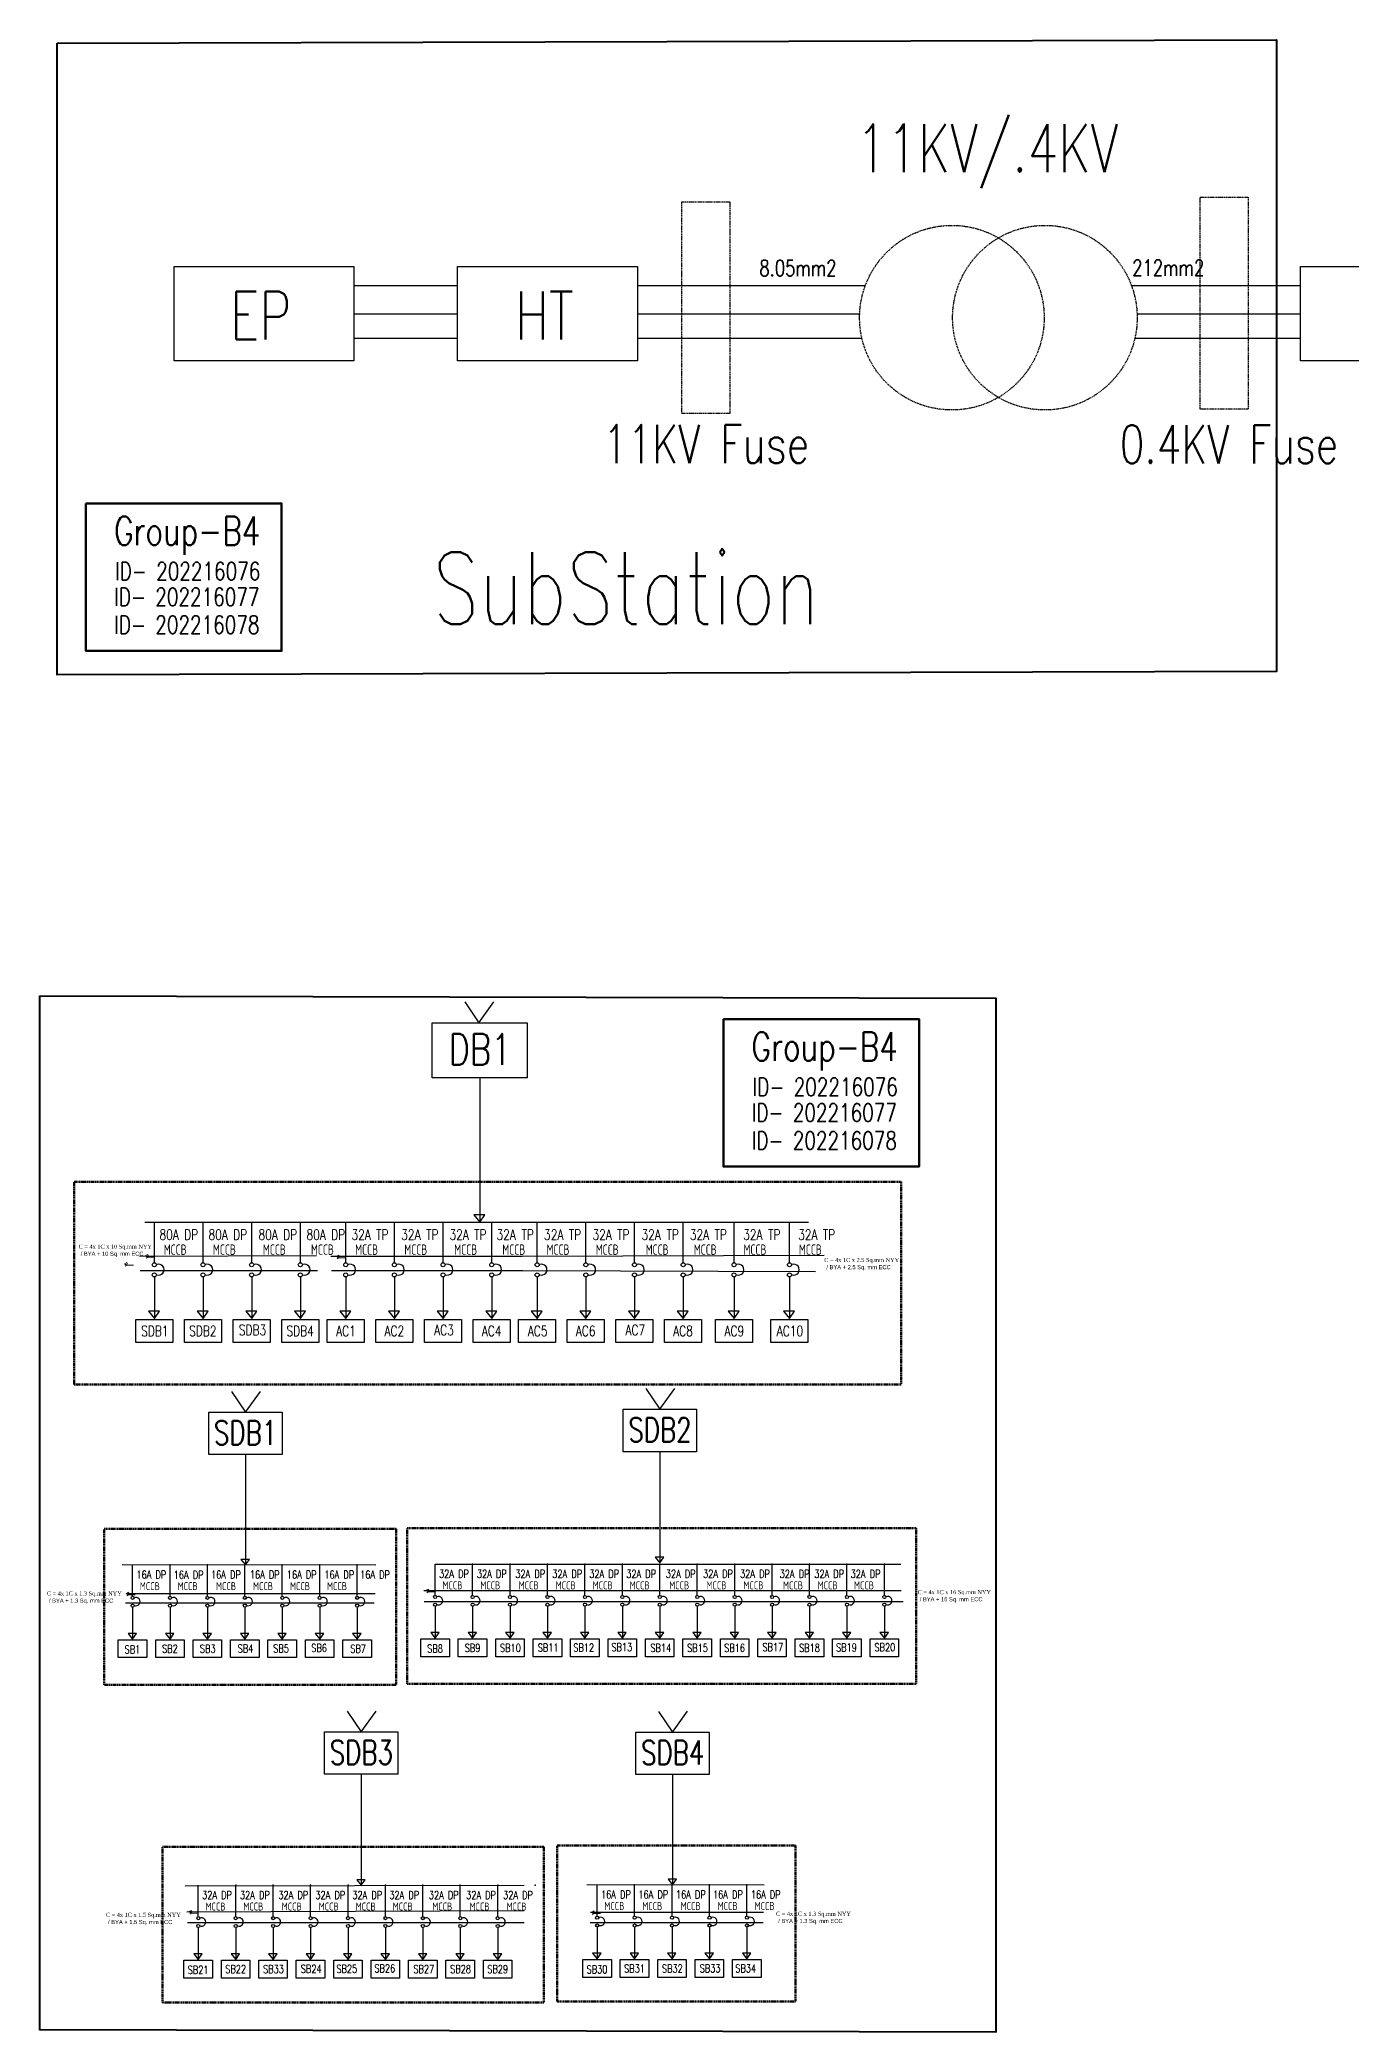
# Model space of a CAD drawing. Header units: inches. Extents: x 845 to 17085, y 908 to 10810.
# Drawn here: x 9294 to 13884, y 3839 to 10810 of the extents above; entities that cross this region are included whole.
import ezdxf
from ezdxf.enums import TextEntityAlignment as Align

# ---------------------------------------------------------------- set-up
doc = ezdxf.new("R2010")
doc.units = ezdxf.units.IN
doc.header["$LTSCALE"] = 15
doc.header["$MEASUREMENT"] = 0
doc.linetypes.add('DASHED2', pattern=[0.375, 0.25, -0.125])
for name, color, linetype, lineweight in [('ETEXT', 152, 'Continuous', 5), ('L-TXT', 255, 'Continuous', 9), ('LEVEL', 7, 'Continuous', 13), ('SLD', 140, 'Continuous', 9)]:
    doc.layers.add(name, color=color, linetype=linetype, lineweight=lineweight)
doc.layers.add('Text', color=255, linetype='Continuous')
doc.styles.add('JASIM', font='times.ttf')
doc.styles.get("Standard").update_dxf_attribs({"font": 'arial.ttf'})
doc.styles.add('STYLE3', font='romans.shx', dxfattribs={"width": 0.75})
doc.styles.add('Text', font='isocp3.shx', dxfattribs={"width": 0.75})

msp = doc.modelspace()

# ---------------------------------------------------------------- linework, layer by layer
at = {"layer": 'ETEXT', "color": 7, "lineweight": 5}
for p, q in [((9664.04, 6555.92), (9672.22, 6560.01)), ((10332.58, 6553.64), (10340.76, 6557.73)), ((9590.57, 6527.85), (9598.76, 6531.93)), ((9597.76, 6522.2), (9621.85, 6522.2)), ((9671.23, 6550.27), (9695.32, 6550.27)), ((10339.77, 6547.99), (10363.86, 6547.99)), ((9596.43, 5374.27), (9604.62, 5378.36)), ((9603.62, 5368.62), (9627.71, 5368.62)), ((10646.33, 5385.08), (10654.51, 5389.17)), ((10653.52, 5379.43), (10677.61, 5379.43)), ((9816.73, 4260.89), (9824.91, 4264.98)), ((9823.92, 4255.24), (9848.01, 4255.24)), ((11225.14, 4259.11), (11233.32, 4263.2)), ((11232.33, 4253.46), (11256.42, 4253.46))]:
    msp.add_line(p, q, dxfattribs=at)
for centre, radius, start, end in [((9682.23, 6571.67), 24.06, 220.892177, 242.802542), ((9663.75, 6555.95), 9.39, 288.722436, 25.578687), ((10350.76, 6569.39), 24.06, 220.892177, 242.802542), ((10332.29, 6553.67), 9.39, 288.722436, 25.578687), ((9608.76, 6543.6), 24.06, 220.892177, 242.802542), ((9590.29, 6527.88), 9.39, 288.722436, 25.578687), ((9614.62, 5390.02), 24.06, 220.892177, 242.802542), ((9596.15, 5374.3), 9.39, 288.722436, 25.578687), ((10664.52, 5400.83), 24.06, 220.892177, 242.802542), ((10646.04, 5385.12), 9.39, 288.722436, 25.578687), ((9834.92, 4276.64), 24.06, 220.892177, 242.802542), ((9816.44, 4260.92), 9.39, 288.722436, 25.578687), ((11243.33, 4274.86), 24.06, 220.892177, 242.802542), ((11224.85, 4259.15), 9.39, 288.722436, 25.578687)]:
    msp.add_arc(centre, radius, start, end, dxfattribs=at)
at = {"layer": 'LEVEL', "linetype": 'DASHED2', "lineweight": 60}
for points in [[(9414.73, 6814.19), (12308.92, 6814.19), (12308.92, 6105.66), (9414.73, 6105.66)], [(9519.6, 5599.46), (10541.77, 5599.46), (10541.77, 5054.44), (9519.6, 5054.44)], [(10579.86, 5602.7), (12361.37, 5602.7), (12361.37, 5057.68), (10579.86, 5057.68)], [(9723.09, 4487.75), (11058.01, 4487.75), (11058.01, 3942.73), (9723.09, 3942.73)], [(11105.32, 4491.52), (11939.23, 4491.52), (11939.23, 3946.5), (11105.32, 3946.5)]]:
    msp.add_lwpolyline(points, close=True, dxfattribs=at)
at = {"layer": 'SLD', "lineweight": 30}
for p, q in [((10393.68, 9950.23), (10756.43, 9950.23)), ((11386.01, 9950.23), (12183.45, 9950.23)), ((13114.83, 9950.23), (13706.6, 9950.23)), ((10393.68, 9851.81), (10756.43, 9851.81)), ((11386.01, 9851.81), (12163.66, 9851.81)), ((13134.62, 9851.81), (13706.6, 9851.81)), ((10393.68, 9766.52), (10756.43, 9766.52)), ((11386.01, 9766.52), (12171.4, 9766.52)), ((13126.87, 9766.52), (13706.6, 9766.52)), ((10781.28, 7443.69), (10830.14, 7371.1)), ((10830.14, 7371.1), (10882.67, 7444.19)), ((10833.87, 7178.33), (10833.87, 6673.39)), ((10851.82, 6699.05), (10813.29, 6699.05)), ((10813.29, 6699.05), (10833.87, 6673.39)), ((10833.87, 6673.39), (10851.82, 6699.05)), ((9661.11, 6673.39), (11984.41, 6673.39)), ((9694.93, 6531.05), (9694.93, 6673.39)), ((9865.25, 6531.05), (9865.25, 6673.39)), ((10035.57, 6531.05), (10035.57, 6673.39)), ((10205.89, 6531.05), (10205.89, 6673.39)), ((10266, 6673.39), (10287.7, 6673.39)), ((10364.78, 6531.05), (10364.78, 6673.39)), ((10535.1, 6531.05), (10535.1, 6673.39)), ((10705.42, 6531.05), (10705.42, 6673.39)), ((10875.74, 6531.05), (10875.74, 6673.39)), ((11034.87, 6531.05), (11034.87, 6673.39)), ((11205.19, 6531.05), (11205.19, 6673.39)), ((11375.51, 6531.05), (11375.51, 6673.39)), ((11545.83, 6531.05), (11545.83, 6673.39)), ((11724.05, 6531.05), (11724.05, 6673.39)), ((11917.95, 6531.05), (11917.95, 6673.39)), ((9642.84, 6553.6), (10262.45, 6556.29)), ((10312.7, 6553.6), (10981, 6553.59)), ((10982.79, 6553.6), (12039.03, 6558.19)), ((9645.27, 6503.91), (10266, 6503.91)), ((10315.12, 6503.91), (10983.97, 6503.91)), ((10985.21, 6503.91), (12008.74, 6500.66)), ((9694.93, 6481.52), (9694.93, 6336.25)), ((9865.25, 6481.52), (9865.25, 6336.25)), ((10035.57, 6481.52), (10035.57, 6336.25)), ((10205.89, 6481.52), (10205.89, 6336.25)), ((10364.78, 6481.52), (10364.78, 6336.25)), ((10535.1, 6481.52), (10535.1, 6336.25)), ((10705.42, 6481.52), (10705.42, 6336.25)), ((10875.74, 6481.52), (10875.74, 6336.25)), ((11034.87, 6481.52), (11034.87, 6336.25)), ((11205.19, 6481.52), (11205.19, 6336.25)), ((11375.51, 6481.52), (11375.51, 6336.25)), ((11545.83, 6481.52), (11545.83, 6336.25)), ((11724.05, 6481.52), (11724.05, 6336.25)), ((11917.95, 6481.52), (11917.95, 6336.25)), ((9712.88, 6361.91), (9674.34, 6361.91)), ((9674.34, 6361.91), (9694.93, 6336.25)), ((9694.93, 6336.25), (9712.88, 6361.91)), ((9883.2, 6361.91), (9844.66, 6361.91)), ((9844.66, 6361.91), (9865.25, 6336.25)), ((9865.25, 6336.25), (9883.2, 6361.91)), ((10053.52, 6361.91), (10014.98, 6361.91)), ((10014.98, 6361.91), (10035.57, 6336.25)), ((10035.57, 6336.25), (10053.52, 6361.91)), ((10223.84, 6361.91), (10185.3, 6361.91)), ((10185.3, 6361.91), (10205.89, 6336.25)), ((10205.89, 6336.25), (10223.84, 6361.91)), ((10382.73, 6361.91), (10344.2, 6361.91)), ((10344.2, 6361.91), (10364.78, 6336.25)), ((10364.78, 6336.25), (10382.73, 6361.91)), ((10553.05, 6361.91), (10514.52, 6361.91)), ((10514.52, 6361.91), (10535.1, 6336.25)), ((10535.1, 6336.25), (10553.05, 6361.91)), ((10723.37, 6361.91), (10684.84, 6361.91)), ((10684.84, 6361.91), (10705.42, 6336.25)), ((10705.42, 6336.25), (10723.37, 6361.91)), ((10893.69, 6361.91), (10855.16, 6361.91)), ((10855.16, 6361.91), (10875.74, 6336.25)), ((10875.74, 6336.25), (10893.69, 6361.91)), ((11052.82, 6361.91), (11014.29, 6361.91)), ((11014.29, 6361.91), (11034.87, 6336.25)), ((11034.87, 6336.25), (11052.82, 6361.91)), ((11223.14, 6361.91), (11184.61, 6361.91)), ((11184.61, 6361.91), (11205.19, 6336.25)), ((11205.19, 6336.25), (11223.14, 6361.91)), ((11393.46, 6361.91), (11354.93, 6361.91)), ((11354.93, 6361.91), (11375.51, 6336.25)), ((11375.51, 6336.25), (11393.46, 6361.91)), ((11563.78, 6361.91), (11525.25, 6361.91)), ((11525.25, 6361.91), (11545.83, 6336.25)), ((11545.83, 6336.25), (11563.78, 6361.91)), ((11742, 6361.91), (11703.46, 6361.91)), ((11703.46, 6361.91), (11724.05, 6336.25)), ((11724.05, 6336.25), (11742, 6361.91)), ((11935.9, 6361.91), (11897.37, 6361.91)), ((11897.37, 6361.91), (11917.95, 6336.25)), ((11917.95, 6336.25), (11935.9, 6361.91)), ((9964.79, 6080.51), (10013.65, 6007.93)), ((10013.65, 6007.93), (10066.17, 6081.02)), ((11415.2, 6090.79), (11464.06, 6018.2)), ((11464.06, 6018.2), (11516.59, 6091.29)), ((10013.65, 5859.64), (10013.65, 5473.56)), ((11464.06, 5869.92), (11464.06, 5481.5)), ((9582.76, 5474.67), (10469.89, 5473.56)), ((9618.72, 5364.07), (9618.72, 5473.56)), ((9749.74, 5364.07), (9749.74, 5473.56)), ((9880.75, 5364.07), (9880.75, 5473.56)), ((10027.45, 5493.3), (9997.81, 5493.3)), ((9997.81, 5493.3), (10013.65, 5473.56)), ((10011.77, 5364.07), (10011.77, 5473.56)), ((10013.65, 5473.56), (10027.45, 5493.3)), ((10142.78, 5364.07), (10142.78, 5473.56)), ((10273.8, 5364.07), (10273.8, 5473.56)), ((10404.81, 5364.07), (10404.81, 5473.56)), ((10677.97, 5476.49), (12307.86, 5476.49)), ((10677.97, 5367), (10677.97, 5476.49)), ((10808.99, 5367), (10808.99, 5476.49)), ((10940, 5367), (10940, 5476.49)), ((11071.02, 5367), (11071.02, 5476.49)), ((11202.03, 5367), (11202.03, 5476.49)), ((11333.05, 5367), (11333.05, 5476.49)), ((11477.87, 5501.24), (11448.23, 5501.24)), ((11448.23, 5501.24), (11464.06, 5481.5)), ((11464.06, 5481.5), (11477.87, 5501.24)), ((11464.06, 5367), (11464.06, 5476.49)), ((11595.08, 5367), (11595.08, 5476.49)), ((11726.09, 5367), (11726.09, 5476.49)), ((11857.11, 5367), (11857.11, 5476.49)), ((11988.12, 5367), (11988.12, 5476.49)), ((12119.14, 5367), (12119.14, 5476.49)), ((12250.15, 5367), (12250.15, 5476.49)), ((9597.01, 5373.72), (10467.65, 5373.72)), ((10637.91, 5384.35), (12308.63, 5384.35)), ((9594.11, 5341.51), (10464.75, 5341.51)), ((9618.72, 5325.97), (9618.72, 5214.22)), ((9749.74, 5325.97), (9749.74, 5214.22)), ((9880.75, 5325.97), (9880.75, 5214.22)), ((10011.77, 5325.97), (10011.77, 5214.22)), ((10142.78, 5325.97), (10142.78, 5214.22)), ((10273.8, 5325.97), (10273.8, 5214.22)), ((10404.81, 5325.97), (10404.81, 5214.22)), ((10639.77, 5346.12), (12315.5, 5346.12)), ((10677.97, 5328.9), (10677.97, 5217.16)), ((10808.99, 5328.9), (10808.99, 5217.16)), ((10940, 5328.9), (10940, 5217.16)), ((11071.02, 5328.9), (11071.02, 5217.16)), ((11202.03, 5328.9), (11202.03, 5217.16)), ((11333.05, 5328.9), (11333.05, 5217.16)), ((11464.06, 5328.9), (11464.06, 5217.16)), ((11595.08, 5328.9), (11595.08, 5217.16)), ((11726.09, 5328.9), (11726.09, 5217.16)), ((11857.11, 5328.9), (11857.11, 5217.16)), ((11988.12, 5328.9), (11988.12, 5217.16)), ((12119.14, 5328.9), (12119.14, 5217.16)), ((12250.15, 5328.9), (12250.15, 5217.16)), ((9632.53, 5233.97), (9602.89, 5233.97)), ((9602.89, 5233.97), (9618.72, 5214.22)), ((9618.72, 5214.22), (9632.53, 5233.97)), ((9763.55, 5233.97), (9733.9, 5233.97)), ((9733.9, 5233.97), (9749.74, 5214.22)), ((9749.74, 5214.22), (9763.55, 5233.97)), ((9894.56, 5233.97), (9864.92, 5233.97)), ((9864.92, 5233.97), (9880.75, 5214.22)), ((9880.75, 5214.22), (9894.56, 5233.97)), ((10025.58, 5233.97), (9995.93, 5233.97)), ((9995.93, 5233.97), (10011.77, 5214.22)), ((10011.77, 5214.22), (10025.58, 5233.97)), ((10156.59, 5233.97), (10126.95, 5233.97)), ((10126.95, 5233.97), (10142.78, 5214.22)), ((10142.78, 5214.22), (10156.59, 5233.97)), ((10287.61, 5233.97), (10257.97, 5233.97)), ((10257.97, 5233.97), (10273.8, 5214.22)), ((10273.8, 5214.22), (10287.61, 5233.97)), ((10418.62, 5233.97), (10388.98, 5233.97)), ((10388.98, 5233.97), (10404.81, 5214.22)), ((10404.81, 5214.22), (10418.62, 5233.97)), ((10691.78, 5236.9), (10662.14, 5236.9)), ((10662.14, 5236.9), (10677.97, 5217.16)), ((10677.97, 5217.16), (10691.78, 5236.9)), ((10822.79, 5236.9), (10793.15, 5236.9)), ((10793.15, 5236.9), (10808.99, 5217.16)), ((10808.99, 5217.16), (10822.79, 5236.9)), ((10953.81, 5236.9), (10924.17, 5236.9)), ((10924.17, 5236.9), (10940, 5217.16)), ((10940, 5217.16), (10953.81, 5236.9)), ((11084.82, 5236.9), (11055.18, 5236.9)), ((11055.18, 5236.9), (11071.02, 5217.16)), ((11071.02, 5217.16), (11084.82, 5236.9)), ((11215.84, 5236.9), (11186.2, 5236.9)), ((11186.2, 5236.9), (11202.03, 5217.16)), ((11202.03, 5217.16), (11215.84, 5236.9)), ((11346.86, 5236.9), (11317.21, 5236.9)), ((11317.21, 5236.9), (11333.05, 5217.16)), ((11333.05, 5217.16), (11346.86, 5236.9)), ((11477.87, 5236.9), (11448.23, 5236.9)), ((11448.23, 5236.9), (11464.06, 5217.16)), ((11464.06, 5217.16), (11477.87, 5236.9)), ((11608.89, 5236.9), (11579.24, 5236.9)), ((11579.24, 5236.9), (11595.08, 5217.16)), ((11595.08, 5217.16), (11608.89, 5236.9)), ((11739.9, 5236.9), (11710.26, 5236.9)), ((11710.26, 5236.9), (11726.09, 5217.16)), ((11726.09, 5217.16), (11739.9, 5236.9)), ((11870.92, 5236.9), (11841.27, 5236.9)), ((11841.27, 5236.9), (11857.11, 5217.16)), ((11857.11, 5217.16), (11870.92, 5236.9)), ((12001.93, 5236.9), (11972.29, 5236.9)), ((11972.29, 5236.9), (11988.12, 5217.16)), ((11988.12, 5217.16), (12001.93, 5236.9)), ((12132.95, 5236.9), (12103.3, 5236.9)), ((12103.3, 5236.9), (12119.14, 5217.16)), ((12119.14, 5217.16), (12132.95, 5236.9)), ((12263.96, 5236.9), (12234.32, 5236.9)), ((12234.32, 5236.9), (12250.15, 5217.16)), ((12250.15, 5217.16), (12263.96, 5236.9)), ((10370.19, 4961.86), (10419.04, 4889.27)), ((10419.04, 4889.27), (10471.57, 4962.36)), ((11459.86, 4961.22), (11508.72, 4888.63)), ((11508.72, 4888.63), (11561.25, 4961.72)), ((10419.04, 4740.99), (10419.04, 4352.57)), ((11508.72, 4740.35), (11508.72, 4354.27)), ((9802.42, 4350.66), (10989.43, 4352.57)), ((9848.66, 4243.08), (9848.66, 4352.57)), ((9979.68, 4243.08), (9979.68, 4352.57)), ((10110.69, 4243.08), (10110.69, 4352.57)), ((10241.71, 4243.08), (10241.71, 4352.57)), ((10372.72, 4243.08), (10372.72, 4352.57)), ((10432.85, 4372.31), (10403.21, 4372.31)), ((10403.21, 4372.31), (10419.04, 4352.57)), ((10419.04, 4352.57), (10432.85, 4372.31)), ((10503.74, 4243.08), (10503.74, 4352.57)), ((10634.75, 4243.08), (10634.75, 4352.57)), ((10765.77, 4243.08), (10765.77, 4352.57)), ((10896.78, 4243.08), (10896.78, 4352.57)), ((11208.85, 4355.37), (11829.33, 4354.6)), ((11244.81, 4244.77), (11244.81, 4354.27)), ((11375.83, 4244.77), (11375.83, 4354.27)), ((11522.53, 4374.01), (11492.89, 4374.01)), ((11492.89, 4374.01), (11508.72, 4354.27)), ((11506.84, 4244.77), (11506.84, 4354.27)), ((11508.72, 4354.27), (11522.53, 4374.01)), ((11637.86, 4244.77), (11637.86, 4354.27)), ((11768.87, 4244.77), (11768.87, 4354.27)), ((9808.6, 4260.42), (10989.42, 4264.43)), ((11221.61, 4258.13), (11826.89, 4258.13)), ((9810.46, 4222.2), (10989.43, 4222.2)), ((9848.66, 4204.98), (9848.66, 4093.23)), ((9979.68, 4204.98), (9979.68, 4093.23)), ((10110.69, 4204.98), (10110.69, 4093.23)), ((10241.71, 4204.98), (10241.71, 4093.23)), ((10372.72, 4204.98), (10372.72, 4093.23)), ((10503.74, 4204.98), (10503.74, 4093.23)), ((10634.75, 4204.98), (10634.75, 4093.23)), ((10765.77, 4204.98), (10765.77, 4093.23)), ((10896.78, 4204.98), (10896.78, 4093.23)), ((11220.2, 4222.22), (11825.48, 4222.22)), ((11244.81, 4206.68), (11244.81, 4094.93)), ((11375.83, 4206.68), (11375.83, 4094.93)), ((11506.84, 4206.68), (11506.84, 4094.93)), ((11637.86, 4206.68), (11637.86, 4094.93)), ((11768.87, 4206.68), (11768.87, 4094.93)), ((11258.62, 4114.67), (11228.98, 4114.67)), ((11228.98, 4114.67), (11244.81, 4094.93)), ((11244.81, 4094.93), (11258.62, 4114.67)), ((11389.64, 4114.67), (11359.99, 4114.67)), ((11359.99, 4114.67), (11375.83, 4094.93)), ((11375.83, 4094.93), (11389.64, 4114.67)), ((11520.65, 4114.67), (11491.01, 4114.67)), ((11491.01, 4114.67), (11506.84, 4094.93)), ((11506.84, 4094.93), (11520.65, 4114.67)), ((11651.67, 4114.67), (11622.02, 4114.67)), ((11622.02, 4114.67), (11637.86, 4094.93)), ((11637.86, 4094.93), (11651.67, 4114.67)), ((11782.68, 4114.67), (11753.04, 4114.67)), ((11753.04, 4114.67), (11768.87, 4094.93)), ((11768.87, 4094.93), (11782.68, 4114.67)), ((9862.47, 4112.97), (9832.83, 4112.97)), ((9832.83, 4112.97), (9848.66, 4093.23)), ((9848.66, 4093.23), (9862.47, 4112.97)), ((9993.48, 4112.97), (9963.84, 4112.97)), ((9963.84, 4112.97), (9979.68, 4093.23)), ((9979.68, 4093.23), (9993.48, 4112.97)), ((10124.5, 4112.97), (10094.86, 4112.97)), ((10094.86, 4112.97), (10110.69, 4093.23)), ((10110.69, 4093.23), (10124.5, 4112.97)), ((10255.52, 4112.97), (10225.87, 4112.97)), ((10225.87, 4112.97), (10241.71, 4093.23)), ((10241.71, 4093.23), (10255.52, 4112.97)), ((10386.53, 4112.97), (10356.89, 4112.97)), ((10356.89, 4112.97), (10372.72, 4093.23)), ((10372.72, 4093.23), (10386.53, 4112.97)), ((10517.55, 4112.97), (10487.9, 4112.97)), ((10487.9, 4112.97), (10503.74, 4093.23)), ((10503.74, 4093.23), (10517.55, 4112.97)), ((10648.56, 4112.97), (10618.92, 4112.97)), ((10618.92, 4112.97), (10634.75, 4093.23)), ((10634.75, 4093.23), (10648.56, 4112.97)), ((10779.58, 4112.97), (10749.93, 4112.97)), ((10749.93, 4112.97), (10765.77, 4093.23)), ((10765.77, 4093.23), (10779.58, 4112.97)), ((10910.59, 4112.97), (10880.95, 4112.97)), ((10880.95, 4112.97), (10896.78, 4093.23)), ((10896.78, 4093.23), (10910.59, 4112.97))]:
    msp.add_line(p, q, dxfattribs=at)
at = {"layer": 'SLD', "lineweight": 40}
for points in [[(9354.61, 10798.41), (13622.38, 10810.29), (13622.38, 8600.56), (9354.61, 8588.68)], [(9294.12, 7465.52), (12639.68, 7456.96), (12639.68, 3838.81), (9294.12, 3847.37)]]:
    msp.add_lwpolyline(points, close=True, dxfattribs=at)
at = {"layer": 'SLD', "linetype": 'DASHED2', "lineweight": 30}
for points in [[(13354.93, 10259.75), (13523, 10259.75), (13523, 9518.4), (13354.93, 9518.4)], [(11541.58, 10243.84), (11709.65, 10243.84), (11709.65, 9502.49), (11541.58, 9502.49)]]:
    msp.add_lwpolyline(points, close=True, dxfattribs=at)
at = {"layer": 'SLD', "lineweight": 30}
for points in [[(9764.1, 10017.01), (10393.68, 10017.01), (10393.68, 9686.6), (9764.1, 9686.6)], [(10756.43, 10017.01), (11386.01, 10017.01), (11386.01, 9686.6), (10756.43, 9686.6)], [(13706.6, 10017.01), (14336.19, 10017.01), (14336.19, 9686.6), (13706.6, 9686.6)], [(10667.37, 7371.1), (11000.38, 7371.1), (11000.38, 7178.33), (10667.37, 7178.33)], [(9629.83, 6333.08), (9759.56, 6333.08), (9759.56, 6251.81), (9629.83, 6251.81)], [(9800.15, 6333.08), (9929.88, 6333.08), (9929.88, 6251.81), (9800.15, 6251.81)], [(9970.47, 6333.08), (10100.2, 6333.08), (10100.2, 6251.81), (9970.47, 6251.81)], [(10140.79, 6333.08), (10270.52, 6333.08), (10270.52, 6251.81), (10140.79, 6251.81)], [(10299.68, 6333.08), (10429.42, 6333.08), (10429.42, 6251.81), (10299.68, 6251.81)], [(10470, 6333.08), (10599.74, 6333.08), (10599.74, 6251.81), (10470, 6251.81)], [(10640.32, 6333.08), (10770.06, 6333.08), (10770.06, 6251.81), (10640.32, 6251.81)], [(10810.64, 6333.08), (10940.38, 6333.08), (10940.38, 6251.81), (10810.64, 6251.81)], [(10969.77, 6333.08), (11099.51, 6333.08), (11099.51, 6251.81), (10969.77, 6251.81)], [(11140.09, 6333.08), (11269.83, 6333.08), (11269.83, 6251.81), (11140.09, 6251.81)], [(11310.41, 6333.08), (11440.15, 6333.08), (11440.15, 6251.81), (11310.41, 6251.81)], [(11480.73, 6333.08), (11610.47, 6333.08), (11610.47, 6251.81), (11480.73, 6251.81)], [(11658.95, 6333.08), (11788.68, 6333.08), (11788.68, 6251.81), (11658.95, 6251.81)], [(11852.85, 6333.08), (11982.59, 6333.08), (11982.59, 6251.81), (11852.85, 6251.81)], [(9885.56, 6007.93), (10141.73, 6007.93), (10141.73, 5859.64), (9885.56, 5859.64)], [(11335.98, 6018.2), (11592.14, 6018.2), (11592.14, 5869.92), (11335.98, 5869.92)], [(9568.61, 5211.79), (9668.4, 5211.79), (9668.4, 5149.28), (9568.61, 5149.28)], [(9699.62, 5211.79), (9799.42, 5211.79), (9799.42, 5149.28), (9699.62, 5149.28)], [(9830.64, 5211.79), (9930.43, 5211.79), (9930.43, 5149.28), (9830.64, 5149.28)], [(9961.65, 5211.79), (10061.45, 5211.79), (10061.45, 5149.28), (9961.65, 5149.28)], [(10092.67, 5211.79), (10192.46, 5211.79), (10192.46, 5149.28), (10092.67, 5149.28)], [(10223.68, 5211.79), (10323.48, 5211.79), (10323.48, 5149.28), (10223.68, 5149.28)], [(10354.7, 5211.79), (10454.5, 5211.79), (10454.5, 5149.28), (10354.7, 5149.28)], [(10627.85, 5214.72), (10727.65, 5214.72), (10727.65, 5152.21), (10627.85, 5152.21)], [(10758.87, 5214.72), (10858.67, 5214.72), (10858.67, 5152.21), (10758.87, 5152.21)], [(10889.89, 5214.72), (10989.68, 5214.72), (10989.68, 5152.21), (10889.89, 5152.21)], [(11020.9, 5214.72), (11120.7, 5214.72), (11120.7, 5152.21), (11020.9, 5152.21)], [(11151.92, 5214.72), (11251.71, 5214.72), (11251.71, 5152.21), (11151.92, 5152.21)], [(11282.93, 5214.72), (11382.73, 5214.72), (11382.73, 5152.21), (11282.93, 5152.21)], [(11413.95, 5214.72), (11513.74, 5214.72), (11513.74, 5152.21), (11413.95, 5152.21)], [(11544.96, 5214.72), (11644.76, 5214.72), (11644.76, 5152.21), (11544.96, 5152.21)], [(11675.98, 5214.72), (11775.77, 5214.72), (11775.77, 5152.21), (11675.98, 5152.21)], [(11806.99, 5214.72), (11906.79, 5214.72), (11906.79, 5152.21), (11806.99, 5152.21)], [(11938.01, 5214.72), (12037.8, 5214.72), (12037.8, 5152.21), (11938.01, 5152.21)], [(12069.02, 5214.72), (12168.82, 5214.72), (12168.82, 5152.21), (12069.02, 5152.21)], [(12200.04, 5214.72), (12299.83, 5214.72), (12299.83, 5152.21), (12200.04, 5152.21)], [(10290.96, 4889.27), (10547.13, 4889.27), (10547.13, 4740.99), (10290.96, 4740.99)], [(11380.64, 4888.63), (11636.8, 4888.63), (11636.8, 4740.35), (11380.64, 4740.35)], [(9798.54, 4090.8), (9898.34, 4090.8), (9898.34, 4028.28), (9798.54, 4028.28)], [(9929.56, 4090.8), (10029.36, 4090.8), (10029.36, 4028.28), (9929.56, 4028.28)], [(10060.58, 4090.8), (10160.37, 4090.8), (10160.37, 4028.28), (10060.58, 4028.28)], [(10191.59, 4090.8), (10291.39, 4090.8), (10291.39, 4028.28), (10191.59, 4028.28)], [(10322.61, 4090.8), (10422.4, 4090.8), (10422.4, 4028.28), (10322.61, 4028.28)], [(10453.62, 4090.8), (10553.42, 4090.8), (10553.42, 4028.28), (10453.62, 4028.28)], [(10584.64, 4090.8), (10684.43, 4090.8), (10684.43, 4028.28), (10584.64, 4028.28)], [(10715.65, 4090.8), (10815.45, 4090.8), (10815.45, 4028.28), (10715.65, 4028.28)], [(10846.67, 4090.8), (10946.46, 4090.8), (10946.46, 4028.28), (10846.67, 4028.28)], [(11194.7, 4092.5), (11294.49, 4092.5), (11294.49, 4029.98), (11194.7, 4029.98)], [(11325.71, 4092.5), (11425.51, 4092.5), (11425.51, 4029.98), (11325.71, 4029.98)], [(11456.73, 4092.5), (11556.52, 4092.5), (11556.52, 4029.98), (11456.73, 4029.98)], [(11587.74, 4092.5), (11687.54, 4092.5), (11687.54, 4029.98), (11587.74, 4029.98)], [(11718.76, 4092.5), (11818.55, 4092.5), (11818.55, 4029.98), (11718.76, 4029.98)]]:
    msp.add_lwpolyline(points, close=True, dxfattribs=at)
at = {"layer": 'SLD', "lineweight": 120}
for points in [[(9455.53, 9188.19), (10140.08, 9188.19), (10140.08, 8672.1), (9455.53, 8672.1)], [(11686.85, 7383.51), (12371.41, 7383.51), (12371.41, 6867.42), (11686.85, 6867.42)]]:
    msp.add_lwpolyline(points, close=True, dxfattribs=at)
at = {"layer": 'SLD', "linetype": 'DASHED2', "lineweight": 30}
for centre in [(12486.36, 9838.12), (12811.92, 9838.12)]:
    msp.add_circle(centre, 322.99, dxfattribs=at)
at = {"layer": 'SLD', "lineweight": 30}
for centre, radius in [((9694.93, 6523.98), 7.07), ((9694.93, 6488.59), 7.07), ((9865.25, 6523.98), 7.07), ((9865.25, 6488.59), 7.07), ((10035.57, 6523.98), 7.07), ((10035.57, 6488.59), 7.07), ((10205.89, 6523.98), 7.07), ((10205.89, 6488.59), 7.07), ((10364.78, 6523.98), 7.07), ((10364.78, 6488.59), 7.07), ((10535.1, 6523.98), 7.07), ((10535.1, 6488.59), 7.07), ((10705.42, 6523.98), 7.07), ((10705.42, 6488.59), 7.07), ((10875.74, 6523.98), 7.07), ((10875.74, 6488.59), 7.07), ((11034.87, 6523.98), 7.07), ((11034.87, 6488.59), 7.07), ((11205.19, 6523.98), 7.07), ((11205.19, 6488.59), 7.07), ((11375.51, 6523.98), 7.07), ((11375.51, 6488.59), 7.07), ((11545.83, 6523.98), 7.07), ((11545.83, 6488.59), 7.07), ((11724.05, 6523.98), 7.07), ((11724.05, 6488.59), 7.07), ((11917.95, 6523.98), 7.07), ((11917.95, 6488.59), 7.07), ((9618.72, 5358.63), 5.44), ((9618.72, 5331.41), 5.44), ((9749.74, 5358.63), 5.44), ((9749.74, 5331.41), 5.44), ((9880.75, 5358.63), 5.44), ((9880.75, 5331.41), 5.44), ((10011.77, 5358.63), 5.44), ((10011.77, 5331.41), 5.44), ((10142.78, 5358.63), 5.44), ((10142.78, 5331.41), 5.44), ((10273.8, 5358.63), 5.44), ((10273.8, 5331.41), 5.44), ((10404.81, 5358.63), 5.44), ((10404.81, 5331.41), 5.44), ((10677.97, 5361.56), 5.44), ((10677.97, 5334.34), 5.44), ((10808.99, 5361.56), 5.44), ((10808.99, 5334.34), 5.44), ((10940, 5361.56), 5.44), ((10940, 5334.34), 5.44), ((11071.02, 5361.56), 5.44), ((11071.02, 5334.34), 5.44), ((11202.03, 5361.56), 5.44), ((11202.03, 5334.34), 5.44), ((11333.05, 5361.56), 5.44), ((11333.05, 5334.34), 5.44), ((11464.06, 5361.56), 5.44), ((11464.06, 5334.34), 5.44), ((11595.08, 5361.56), 5.44), ((11595.08, 5334.34), 5.44), ((11726.09, 5361.56), 5.44), ((11726.09, 5334.34), 5.44), ((11857.11, 5361.56), 5.44), ((11857.11, 5334.34), 5.44), ((11988.12, 5361.56), 5.44), ((11988.12, 5334.34), 5.44), ((12119.14, 5361.56), 5.44), ((12119.14, 5334.34), 5.44), ((12250.15, 5361.56), 5.44), ((12250.15, 5334.34), 5.44), ((9848.66, 4237.64), 5.44), ((9848.66, 4210.42), 5.44), ((9979.68, 4237.64), 5.44), ((9979.68, 4210.42), 5.44), ((10110.69, 4237.64), 5.44), ((10110.69, 4210.42), 5.44), ((10241.71, 4237.64), 5.44), ((10241.71, 4210.42), 5.44), ((10372.72, 4237.64), 5.44), ((10372.72, 4210.42), 5.44), ((10503.74, 4237.64), 5.44), ((10503.74, 4210.42), 5.44), ((10634.75, 4237.64), 5.44), ((10634.75, 4210.42), 5.44), ((10765.77, 4237.64), 5.44), ((10765.77, 4210.42), 5.44), ((10896.78, 4237.64), 5.44), ((10896.78, 4210.42), 5.44), ((11244.81, 4239.34), 5.44), ((11244.81, 4212.12), 5.44), ((11375.83, 4239.34), 5.44), ((11375.83, 4212.12), 5.44), ((11506.84, 4239.34), 5.44), ((11506.84, 4212.12), 5.44), ((11637.86, 4239.34), 5.44), ((11637.86, 4212.12), 5.44), ((11768.87, 4239.34), 5.44), ((11768.87, 4212.12), 5.44)]:
    msp.add_circle(centre, radius, dxfattribs=at)
for centre, radius in [((9709.94, 6506.9), 19.21), ((9880.26, 6506.9), 19.21), ((10050.58, 6506.9), 19.21), ((10220.9, 6506.9), 19.21), ((10379.79, 6506.9), 19.21), ((10550.11, 6506.9), 19.21), ((10720.43, 6506.9), 19.21), ((10890.75, 6506.9), 19.21), ((11049.88, 6506.9), 19.21), ((11220.2, 6506.9), 19.21), ((11390.52, 6506.9), 19.21), ((11560.84, 6506.9), 19.21), ((11739.06, 6506.9), 19.21), ((11932.96, 6506.9), 19.21), ((9630.27, 5345.5), 14.78), ((9761.29, 5345.5), 14.78), ((9892.3, 5345.5), 14.78), ((10023.32, 5345.5), 14.78), ((10154.33, 5345.5), 14.78), ((10285.35, 5345.5), 14.78), ((10416.36, 5345.5), 14.78), ((10689.52, 5348.43), 14.78), ((10820.53, 5348.43), 14.78), ((10951.55, 5348.43), 14.78), ((11082.56, 5348.43), 14.78), ((11213.58, 5348.43), 14.78), ((11344.59, 5348.43), 14.78), ((11475.61, 5348.43), 14.78), ((11606.62, 5348.43), 14.78), ((11737.64, 5348.43), 14.78), ((11868.65, 5348.43), 14.78), ((11999.67, 5348.43), 14.78), ((12130.68, 5348.43), 14.78), ((12261.7, 5348.43), 14.78), ((9860.21, 4224.5), 14.78), ((9991.22, 4224.5), 14.78), ((10122.24, 4224.5), 14.78), ((10253.25, 4224.5), 14.78), ((10384.27, 4224.5), 14.78), ((10515.28, 4224.5), 14.78), ((10646.3, 4224.5), 14.78), ((10777.31, 4224.5), 14.78), ((10908.33, 4224.5), 14.78), ((11256.36, 4226.2), 14.78), ((11387.37, 4226.2), 14.78), ((11518.39, 4226.2), 14.78), ((11649.4, 4226.2), 14.78), ((11780.42, 4226.2), 14.78)]:
    msp.add_arc(centre, radius, 247.031072, 112.968928, dxfattribs=at)
for p in [(9749.74, 5473.56), (9880.75, 5473.56), (10011.77, 5473.56), (10142.78, 5473.56), (10273.8, 5473.56), (10404.81, 5473.56), (10808.99, 5476.49), (10940, 5476.49), (11071.02, 5476.49), (11202.03, 5476.49), (11333.05, 5476.49), (11464.06, 5476.49), (11595.08, 5476.49), (11726.09, 5476.49), (11857.11, 5476.49), (11988.12, 5476.49), (12119.14, 5476.49), (12250.15, 5476.49), (9979.68, 4352.57), (10110.69, 4352.57), (10241.71, 4352.57), (10372.72, 4352.57), (10503.74, 4352.57), (10634.75, 4352.57), (10765.77, 4352.57), (10896.78, 4352.57), (11027.8, 4352.57), (11375.83, 4354.27), (11506.84, 4354.27), (11637.86, 4354.27), (11768.87, 4354.27)]:
    msp.add_point(p, dxfattribs=at)

# ---------------------------------------------------------------- texts
at = {"layer": 'ETEXT', "color": 7, "lineweight": 5, "style": 'JASIM'}
for s, p in [('C = 4x 1C x 10 Sq.mm NYY', (9429.8, 6580.44)), ('C = 4x 1C x 2.5 Sq.mm NYY', (12039.62, 6533.59)), ('C = 4x 1C x 1.3 Sq.mm NYY', (9318.58, 5366.73)), ('C = 4x 1C x 16 Sq.mm NYY', (12366.44, 5371.48)), ('C = 4x 1C x 1.5 Sq.mm NYY', (9525.28, 4242.11)), ('C = 4x 1C x 1.3 Sq.mm NYY', (11870.87, 4245.78))]:
    msp.add_text(s, height=14.4, dxfattribs=at).set_placement(p)
at = {"layer": 'L-TXT', "linetype": 'DASHED2', "lineweight": 211, "char_height": 14.4, "width": 235.7008, "attachment_point": 1}
for s, insert in [(' / BYA + 10 Sq. mm ECC', (9431.7, 6569.74)), (' / BYA + 2.5 Sq. mm ECC', (12041.52, 6522.89)), (' / BYA + 1.3 Sq. mm ECC', (9320.48, 5356.03)), (' / BYA + 16 Sq. mm ECC', (12368.34, 5360.77)), (' / BYA + 1.5 Sq. mm ECC', (9527.19, 4231.41)), (' / BYA + 1.3 Sq. mm ECC', (11872.77, 4235.07))]:
    msp.add_mtext(s, dxfattribs=dict(at, insert=insert))
at = {"layer": 'SLD', "lineweight": 30, "attachment_point": 1, "style": 'Text'}
for insert, char_height, width in [((9728.03, 6595.21), 36.4, 80.262), ((9900.2, 6595.21), 36.4, 80.262), ((10074.97, 6595.21), 36.4, 80.262), ((10243.26, 6595.21), 36.4, 80.262), ((10397.88, 6595.21), 36.4, 80.262), ((10570.06, 6595.21), 36.4, 80.262), ((10744.82, 6595.21), 36.4, 80.262), ((10913.11, 6595.21), 36.4, 80.262), ((11067.97, 6595.21), 36.4, 80.262), ((11240.15, 6595.21), 36.4, 80.262), ((11414.91, 6595.21), 36.4, 80.262), ((11583.2, 6595.21), 36.4, 80.262), ((11757.15, 6595.21), 36.4, 80.262), ((11951.06, 6595.21), 36.4, 80.262), ((9644.19, 5413.42), 28, 61.74), ((9776.63, 5413.42), 28, 61.74), ((9911.06, 5413.42), 28, 61.74), ((10040.52, 5413.42), 28, 61.74), ((10169.97, 5413.42), 28, 61.74), ((10299.42, 5413.42), 28, 61.74), ((10703.43, 5416.35), 28, 61.74), ((10835.88, 5416.35), 28, 61.74), ((10970.31, 5416.35), 28, 61.74), ((11099.76, 5416.35), 28, 61.74), ((11229.22, 5416.35), 28, 61.74), ((11358.67, 5416.35), 28, 61.74), ((11497.09, 5416.35), 28, 61.74), ((11627.54, 5416.35), 28, 61.74), ((11756.99, 5416.35), 28, 61.74), ((11895.48, 5416.35), 28, 61.74), ((12016.71, 5416.35), 28, 61.74), ((12143.95, 5416.35), 28, 61.74), ((9874.12, 4292.43), 28, 61.74), ((10006.57, 4292.43), 28, 61.74), ((10141, 4292.43), 28, 61.74), ((10270.45, 4292.43), 28, 61.74), ((10399.91, 4292.43), 28, 61.74), ((10529.36, 4292.43), 28, 61.74), ((10667.78, 4292.43), 28, 61.74), ((10798.23, 4292.43), 28, 61.74), ((10927.68, 4292.43), 28, 61.74), ((11270.28, 4294.13), 28, 61.74), ((11402.72, 4294.13), 28, 61.74), ((11537.15, 4294.13), 28, 61.74), ((11666.6, 4294.13), 28, 61.74), ((11796.06, 4294.13), 28, 61.74)]:
    msp.add_mtext('MCCB', dxfattribs=dict(at, insert=insert, char_height=char_height, width=width))
at = {"layer": 'Text', "style": 'STYLE3', "width": 0.75}
for s, height, p in [('11KV/.4KV', 168, (12610.36, 10431.65)), ('8.05mm2', 56, (11947.65, 10011.74)), ('212mm2', 56, (13243.69, 10012.78)), ('EP', 168, (10067.32, 9845.3)), ('HT', 168, (11059.65, 9845.3)), ('11KV Fuse', 134.4, (11625.79, 9396.04)), ('0.4KV Fuse', 134.4, (13456.06, 9395.3)), ('Group-B4', 100.8, (9809.82, 9092.18)), ('SubStation', 252, (11345.84, 8891.62)), ('ID- 202216076', 63, (9811.7, 8951.14)), ('ID- 202216077', 63, (9808.61, 8861.13)), ('ID- 202216078', 63, (9808.61, 8763.61)), ('DB1', 109.2, (10834.67, 7277.97)), ('Group-B4', 100.8, (12041.14, 7287.49)), ('ID- 202216076', 63, (12043.02, 7146.45)), ('ID- 202216077', 63, (12039.93, 7056.44)), ('ID- 202216078', 63, (12039.93, 6958.93)), ('80A DP', 36.4, (9780.27, 6629.36)), ('80A DP', 36.4, (9952.44, 6629.36)), ('80A DP', 36.4, (10127.2, 6629.36)), ('80A DP', 36.4, (10295.49, 6629.36)), ('32A TP', 36.4, (10450.12, 6629.36)), ('32A TP', 36.4, (10624.18, 6629.36)), ('32A TP', 36.4, (10792.46, 6629.36)), ('32A TP', 36.4, (10957.76, 6629.36)), ('32A TP', 36.4, (11123.6, 6629.36)), ('32A TP', 36.4, (11292.97, 6629.36)), ('32A TP', 36.4, (11465.32, 6629.36)), ('32A TP', 36.4, (11633.63, 6629.36)), ('32A TP', 36.4, (11821.12, 6629.36)), ('32A TP', 36.4, (12013.25, 6629.36)), ('SDB1', 36.4, (9696.25, 6292.42)), ('SDB2', 36.4, (9865.01, 6292.45)), ('SDB3', 36.4, (10038.89, 6295.78)), ('SDB4', 36.4, (10205.65, 6292.45)), ('AC1', 36.4, (10366.11, 6292.42)), ('AC2', 36.4, (10534.87, 6292.45)), ('AC3', 36.4, (10708.75, 6295.78)), ('AC4', 36.4, (10875.51, 6292.45)), ('AC5', 36.4, (11036.2, 6292.42)), ('AC6', 36.4, (11204.96, 6292.45)), ('AC7', 36.4, (11378.84, 6295.78)), ('AC8', 36.4, (11545.6, 6292.45)), ('AC9', 36.4, (11725.37, 6292.42)), ('AC10', 36.4, (11919.28, 6292.42)), ('SDB1', 84, (10014.26, 5936.29)), ('SDB2', 84, (11464.68, 5946.57)), ('16A DP', 28, (9684.37, 5439.7)), ('16A DP', 28, (9814.89, 5439.09)), ('16A DP', 28, (9945.39, 5439.7)), ('16A DP', 28, (10081.41, 5439.7)), ('16A DP', 28, (10210.83, 5439.7)), ('16A DP', 28, (10341.99, 5439.7)), ('16A DP', 28, (10467.27, 5439.7)), ('32A DP', 28, (10743.62, 5442.63)), ('32A DP', 28, (10876.06, 5442.63)), ('32A DP', 28, (11010.49, 5442.63)), ('32A DP', 28, (11139.95, 5442.63)), ('32A DP', 28, (11269.4, 5442.63)), ('32A DP', 28, (11398.85, 5442.63)), ('32A DP', 28, (11537.27, 5442.63)), ('32A DP', 28, (11667.72, 5442.63)), ('32A DP', 28, (11797.17, 5442.63)), ('32A DP', 28, (11935.67, 5442.63)), ('32A DP', 28, (12056.89, 5442.63)), ('32A DP', 28, (12184.13, 5442.63)), ('SB1', 28, (9618.22, 5177.92)), ('SB2', 28, (9749.52, 5180.53)), ('SB3', 28, (9881.78, 5180.53)), ('SB4', 28, (10014, 5181.37)), ('SB5', 28, (10138.44, 5181.37)), ('SB6', 28, (10271.52, 5183.1)), ('SB7', 28, (10408.05, 5180.51)), ('SB8', 28, (10677.46, 5180.85)), ('SB9', 28, (10808.77, 5183.46)), ('SB10', 28, (10941.03, 5183.46)), ('SB11', 28, (11073.25, 5184.3)), ('SB12', 28, (11197.68, 5184.3)), ('SB13', 28, (11330.76, 5186.03)), ('SB14', 28, (11467.3, 5183.44)), ('SB15', 28, (11596.06, 5183.44)), ('SB16', 28, (11725.87, 5183.46)), ('SB17', 28, (11859.63, 5186.03)), ('SB18', 28, (11987.91, 5183.46)), ('SB19', 28, (12117.15, 5185)), ('SB20', 28, (12251.87, 5185.5)), ('SDB3', 84, (10419.66, 4817.64)), ('SDB4', 84, (11509.34, 4816.99)), ('32A DP', 28, (9914.31, 4318.7)), ('32A DP', 28, (10046.75, 4318.7)), ('32A DP', 28, (10181.18, 4318.7)), ('32A DP', 28, (10310.64, 4318.7)), ('32A DP', 28, (10440.09, 4318.7)), ('32A DP', 28, (10569.54, 4318.7)), ('32A DP', 28, (10707.96, 4318.7)), ('32A DP', 28, (10838.41, 4318.7)), ('32A DP', 28, (10967.86, 4318.7)), ('16A DP', 28, (11310.46, 4320.4)), ('16A DP', 28, (11441.15, 4320.4)), ('16A DP', 28, (11572.72, 4320.4)), ('16A DP', 28, (11702.42, 4320.4)), ('16A DP', 28, (11834.92, 4320.4)), ('SB21', 28, (9848.15, 4056.92)), ('SB22', 28, (9979.46, 4059.54)), ('SB33', 28, (10111.72, 4059.54)), ('SB24', 28, (10243.94, 4060.38)), ('SB25', 28, (10368.37, 4060.38)), ('SB26', 28, (10501.45, 4062.11)), ('SB27', 28, (10637.99, 4059.52)), ('SB28', 28, (10766.75, 4059.52)), ('SB29', 28, (10896.56, 4059.54)), ('SB30', 28, (11244.3, 4058.62)), ('SB31', 28, (11375.61, 4061.24)), ('SB32', 28, (11507.87, 4061.24)), ('SB33', 28, (11640.09, 4062.08)), ('SB34', 28, (11764.53, 4062.08))]:
    msp.add_text(s, height=height, dxfattribs=at).set_placement(p, align=Align.MIDDLE_CENTER)

doc.saveas('drawing.dxf')
